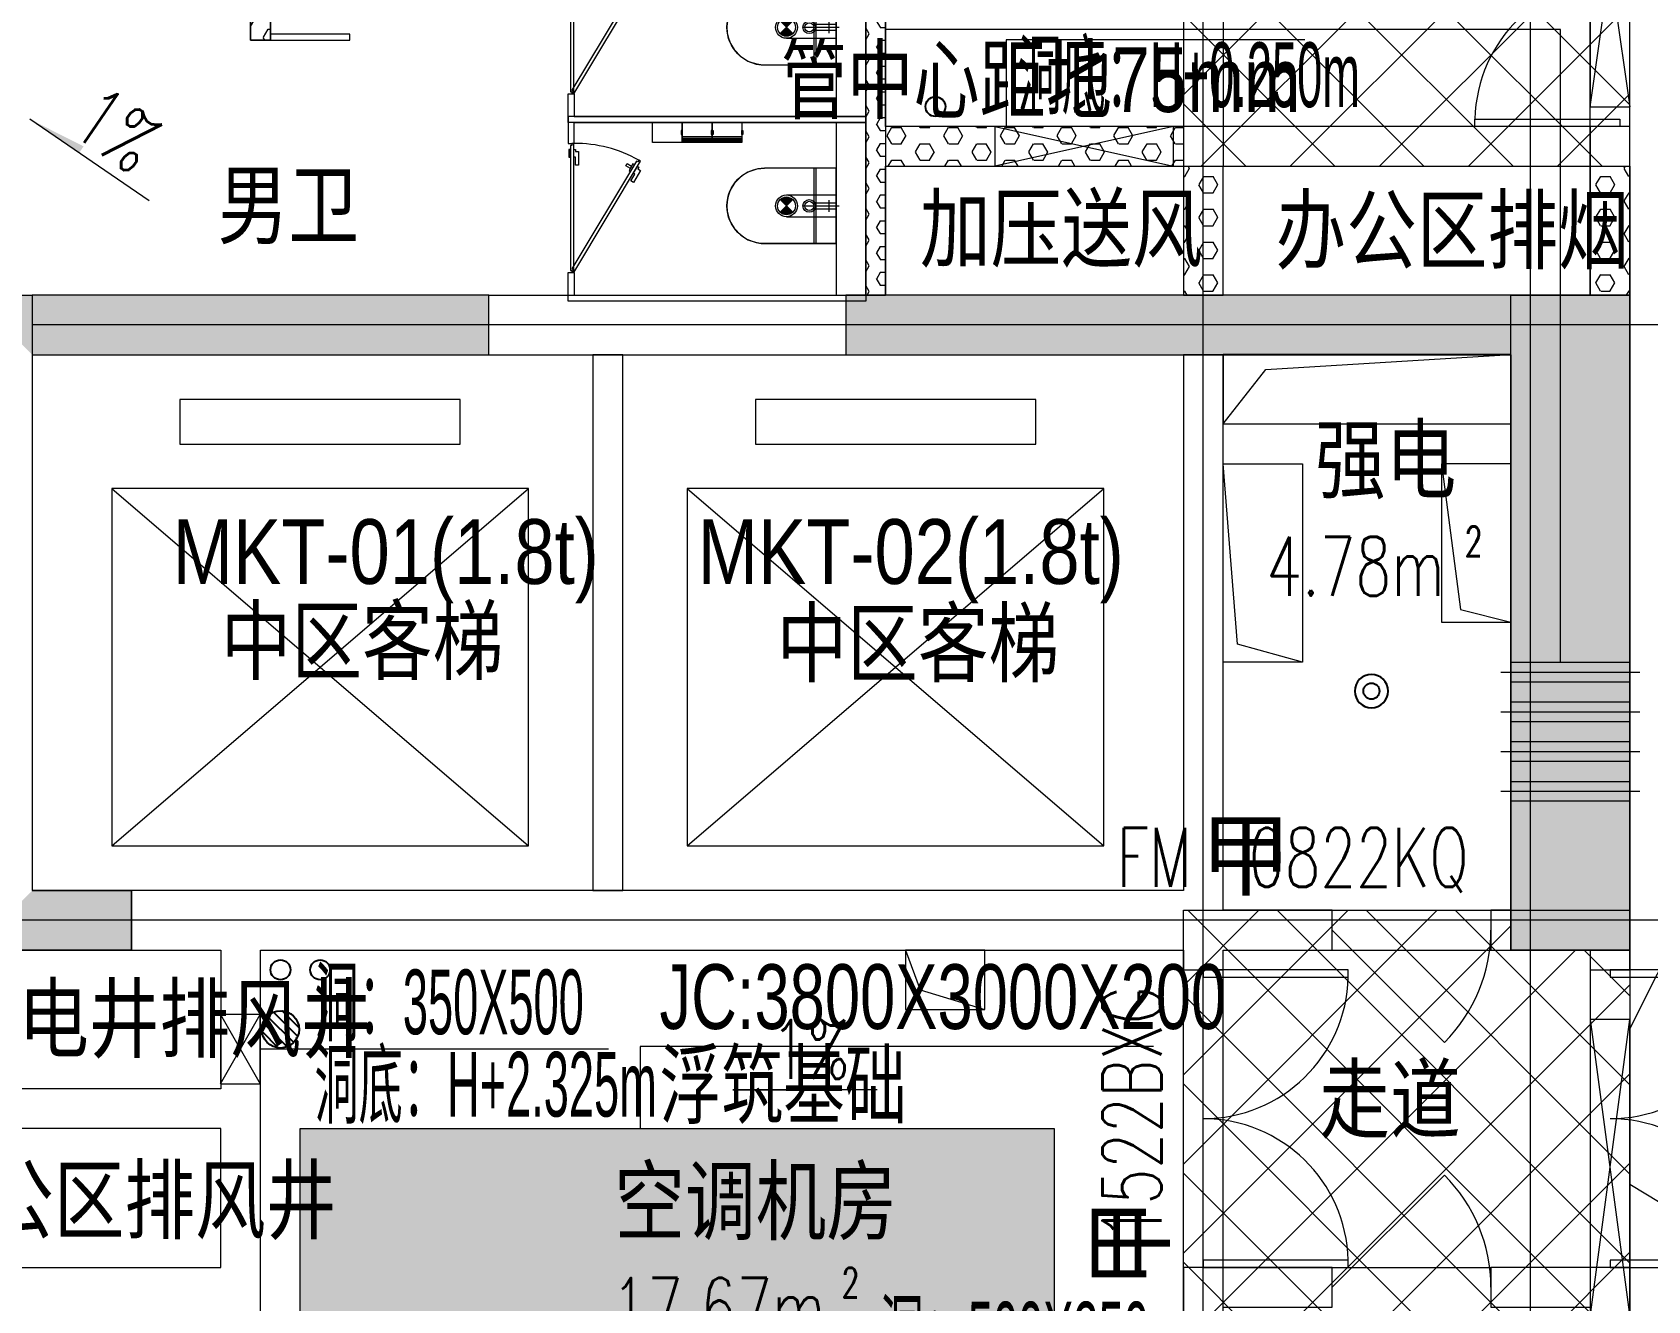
# Model space of a CAD drawing. Header units: millimetres. Extents: x 8533 to 398112, y -117646 to 105276.
# Drawn here: x 107823 to 115963, y 49175 to 55567 of the extents above; entities that cross this region are included whole.
import ezdxf

# ---------------------------------------------------------------- set-up
doc = ezdxf.new("R2010")
doc.units = ezdxf.units.MM
doc.linetypes.add('IMPORT-A-D0TE-BF$0$DOTE', pattern=[0])
for name, color, linetype, lineweight in [('A-D0TE-BF$0$A-Axis-GRID', 1, 'IMPORT-A-D0TE-BF$0$DOTE', 13), ('A-JC-10_12F$0$A-Dims_IDEN', 13, 'Continuous', 13), ('A-JC-10_12F$0$A-floor-HATCH', 9, 'Continuous', 13), ('A-wall-10_12F$0$A-int-BATH', 152, 'Continuous', 13), ('A-wall-10_12F$0$A-wall-ARCH', 7, 'Continuous', 13), ('A-wall-10_12F$0$A-wall-COL', 30, 'Continuous', 13), ('A-wall-10_12F$0$DIM_SYMB', 3, 'Continuous', 13), ('A-wall-10_12F$0$DOOR_FIRE', 4, 'Continuous', 13), ('A-wall-10_12F$0$DOOR_FIRE_TEXT', 7, 'Continuous', 13), ('A-wall-10_12F$0$EVTR', 2, 'Continuous', 13), ('A-wall-10_12F$0$PUB_HATCH', 8, 'Continuous', 13), ('A-wall-10_12F$0$PUB_TEXT', 7, 'Continuous', 13), ('A-wall-10_12F$0$SPACE', 7, 'Continuous', 13), ('A-wall-10_12F$0$Z-预制内隔墙条板-ZGJZKXYJY_CABR_-KJFZZX-ZZR', 251, 'Continuous', 13), ('E-LD-10_18F$0$E-留洞提资', 1, 'Continuous', 13), ('E-MG-10_12F$0$E-POWER-EQUIP', 3, 'Continuous', 13), ('E-MG-10_12F$0$E-留洞提资尺寸标注', 7, 'Continuous', 13), ('H-TJ-10F$0$H-COM', 250, 'Continuous', 18), ('H-TJ-10F$0$H-SBJCBZ', 7, 'Continuous', 13), ('H-TJ-10F$0$H-TZ-JZLD', 211, 'Continuous', 13), ('H-TJ-10F$0$H-TZ-JZLDBZ', 4, 'Continuous', 13), ('H-TJ-10F$0$H-基础', 8, 'Continuous', 13), ('P-XHS-10F$0$PTA-JS给水立管3区', 90, 'Continuous', 25), ('P-XHS-10F$0$PTA-PS排水地漏', 10, 'Continuous', 25), ('P-XHS-10F$0$PTA-PS重力废水立管', 21, 'Continuous', 25), ('P-XHS-10F$0$PTA-XH消火栓立管2区', 10, 'Continuous', 25), ('P-XHS-10F$0$PTP-YS雨水阀门', 10, 'Continuous', 25), ('wall-10_12F$0$S-wall', 31, 'Continuous', 13), ('塔楼建筑图10F_dwg', 8, 'Continuous', 13)]:
    doc.layers.add(name, color=color, linetype=linetype, lineweight=lineweight)
doc.styles.add('Arial', font='arial.ttf', dxfattribs={"width": 0.7, "height": 326.200771})
doc.styles.add('Arial_10', font='arial.ttf', dxfattribs={"width": 0.75, "height": 326.200771})
doc.styles.add('Arial_2', font='arial.ttf', dxfattribs={"width": 0.5, "height": 326.200771})
doc.styles.add('Arial_5', font='arial.ttf', dxfattribs={"width": 0.8, "height": 326.200771})
doc.styles.add('Simplex', font='simplex_.ttf', dxfattribs={"width": 0.705882, "height": 297.5})
doc.styles.add('Simplex_3', font='simplex_.ttf', dxfattribs={"height": 337.588652})
doc.styles.add('Simplex_5', font='simplex_.ttf', dxfattribs={"width": 0.705882, "height": 148.75})
pattern_1 = [(45, (0, 0), (-224.5064, 224.5064), []), (135, (0, 0), (-224.5064, -224.5064), [])]
pattern_2 = [(0, (1242867.52, 610815.54), (0, 82.489), [47.625, -95.25]), (120, (1242867.52, 610815.54), (-71.43757, -41.2445), [47.625, -95.25]), (60, (1242915.14, 610815.54), (-71.43757, 41.2445), [47.625, -95.25])]

# ---------------------------------------------------------------- blocks, each defined once
blk = doc.blocks.new('塔楼建筑图10F_dwg_A-D0TE-BF-1959636-10F_ARC_46_000_')
at = {"layer": 'A-D0TE-BF$0$A-Axis-GRID', "linetype": 'Continuous'}
for p, q in [((26600, -8450), (26600, -6850)), ((28250, -8450), (28250, -6950)), ((26600, -8650), (26600, -8450)), ((28250, -8650), (28250, -8450)), ((26600, -9600), (26600, -8650)), ((28250, -9300), (28250, -8650)), ((28250, -12400), (28250, -9300)), ((23000, -9450), (20700, -9450)), ((24800, -9450), (23000, -9450)), ((28750, -9450), (24800, -9450)), ((39660.3, -9450), (28750, -9450)), ((26600, -12400), (26600, -9600)), ((21200, -12450), (20400, -12450)), ((26500, -12450), (21200, -12450)), ((28150, -12450), (26500, -12450)), ((26600, -16500), (26600, -12400)), ((28750, -12450), (28150, -12450)), ((28250, -12600), (28250, -12400)), ((39660.3, -12450), (28750, -12450)), ((28250, -16500), (28250, -12600))]:
    blk.add_line(p, q, dxfattribs=at)
blk = doc.blocks.new('塔楼建筑图10F_dwg__U138-1959657-10F_ARC_46_000_')
at = {"layer": 'H-TJ-10F$0$H-TZ-JZLD'}
blk.add_line((0, 450), (200, -450), dxfattribs=at)
at = {"layer": 'H-TJ-10F$0$H-TZ-JZLD', "flags": 128}
blk.add_lwpolyline([(0, -450), (200, -450), (200, 450), (0, 450), (0, -450), (200, 450)], dxfattribs=at)
blk = doc.blocks.new('塔楼建筑图10F_dwg__U139-1959658-10F_ARC_46_000_')
at = {"layer": 'H-TJ-10F$0$H-TZ-JZLD'}
for p, q in [((200, 700), (0, 700)), ((0, 700), (200, -700))]:
    blk.add_line(p, q, dxfattribs=at)
at = {"layer": 'H-TJ-10F$0$H-TZ-JZLD', "flags": 128}
for points in [[(0, -700), (200, -700), (200, 700)], [(0, 700), (0, -700), (200, 700)]]:
    blk.add_lwpolyline(points, dxfattribs=at)
blk = doc.blocks.new('塔楼建筑图10F_dwg__U140-1959659-10F_ARC_46_000_')
at = {"layer": 'H-TJ-10F$0$H-TZ-JZLD'}
blk.add_line((0, 749.6), (200, -749.6), dxfattribs=at)
at = {"layer": 'H-TJ-10F$0$H-TZ-JZLD', "flags": 128}
blk.add_lwpolyline([(0, -749.6), (200, -749.6), (200, 749.6), (0, 749.6), (0, -749.6), (200, 749.6)], dxfattribs=at)
blk = doc.blocks.new('塔楼建筑图10F_dwg__U142-1959661-10F_ARC_46_000_')
at = {"layer": 'H-TJ-10F$0$H-TZ-JZLD'}
blk.add_line((0, 175), (200, -175), dxfattribs=at)
at = {"layer": 'H-TJ-10F$0$H-TZ-JZLD', "flags": 128}
blk.add_lwpolyline([(0, -175), (200, -175), (200, 175), (0, 175), (0, -175), (200, 175)], dxfattribs=at)
blk = doc.blocks.new('塔楼建筑图10F_dwg_H-TJ-10F-1959667-10F_ARC_46_000_')
at = {"layer": 'H-TJ-10F$0$H-基础'}
h = blk.add_hatch(dxfattribs=at)
h.set_pattern_fill('FP_45', color=256, style=0, pattern_type=2)
h.set_pattern_definition([(335.404, (0, 0), (33.026, -179.8738), [19.05, -209.55]), (280.404, (0, 0), (174.8319, 84.7265), [15.24, -167.641]), (25.856, (2.75, -14.99), (207.859, -95.1451), [16.19, -178.09]), (331.589, (48.98, 13.5), (31.4767, -272.508), [28.575, -314.325]), (22.04, (51.6, -9.21), (301.5994, -163.1514), [24.285, -267.136]), (276.588, (48.98, 13.5), (301.597, -163.1544), [22.86, -251.46]), (306.404, (43.48, -14.37), (-58.31936, -173.3325), [19.05, -209.55]), (251.404, (43.48, -14.37), (193.9873, -10.6576), [15.24, -167.64]), (356.856, (38.62, -28.81), (135.6703, -183.9879), [16.19, -178.09]), (322.904, (0, 0), (82.33792, 19.48243), [0, -165.608, 0, -170.18, -168.275]), (322.904, (0, 0), (82.33792, 19.48243), [-335.788, 0, -168.275]), (292.904, (0, 0), (114.33075, -37.80872), [0, -97.028, 0, -161.798, -64.135]), (292.904, (0, 0), (114.33075, -37.80872), [-258.826, 0, -64.135]), (252.904, (-15.046, 54.61), (30.4929, -132.24139), [0, -63.5, 0, -198.12, -262.89]), (252.904, (-15.046, 54.61), (30.4929, -132.24139), [-261.62, 0, -262.89]), (242.904, (-21.79, 79.1), (63.85985, -136.0537), [0, -82.55, 0, -131.572, -186.69]), (242.904, (-21.79, 79.1), (63.85985, -136.0537), [-214.122, 0, -186.69])])
h.paths.add_polyline_path([(22049.5, -16499.6), (25849.5, -16499.6), (25849.5, -13499.6), (22049.5, -13499.6)], flags=0)
at = {"layer": 'H-TJ-10F$0$H-COM', "color": 55, "flags": 128}
blk.add_lwpolyline([(25849.5, -13499.6), (25849.5, -16499.6), (22049.5, -16499.6), (22049.5, -13499.6), (25849.5, -13499.6), (25849.5, -16499.6), (22049.5, -16499.6), (22049.5, -13499.6)], close=True, dxfattribs=at)
at = {"layer": 'H-TJ-10F$0$H-SBJCBZ', "color": 8, "flags": 128}
blk.add_lwpolyline([(26348.9, -13086.1), (23762.8, -13086.1), (23762.8, -13499.6)], dxfattribs=at)
at = {"layer": 'H-TJ-10F$0$H-TZ-JZLDBZ'}
for p, q in [((27112.1, -8012.8), (26500, -8012.8)), ((23603.9, -13100.1), (21848.4, -13100.1))]:
    blk.add_line(p, q, dxfattribs=at)
at = {"layer": 'H-TJ-10F$0$H-TZ-JZLDBZ', "flags": 128}
for points in [[(26500, -8012.8), (25607.5, -8012.8), (25607.5, -8450)], [(30505.6, -12443.9), (29027, -12443.9), (28750, -12996.1)]]:
    blk.add_lwpolyline(points, dxfattribs=at)
for name, p in [('塔楼建筑图10F_dwg__U139-1959658-10F_ARC_46_000_', (28550, -7650)), ('塔楼建筑图10F_dwg__U142-1959661-10F_ARC_46_000_', (21648.9, -13100.1)), ('塔楼建筑图10F_dwg__U140-1959659-10F_ARC_46_000_', (28550, -13700.6))]:
    blk.add_blockref(name, p)
at = {"rotation": 270}
blk.add_blockref('塔楼建筑图10F_dwg__U138-1959657-10F_ARC_46_000_', (26000, -8450), dxfattribs=at)
at = {"layer": 'H-TJ-10F$0$H-SBJCBZ', "color": 8, "attachment_point": 1, "line_spacing_factor": 0.941778, "style": 'Arial'}
for s, insert, char_height, width in [('JC:3800X3000X200', (23860.5, -12671.8), 326.201, 3381.286), ('浮筑基础', (23860.5, -13115.4), 326.2, 1690.643)]:
    blk.add_mtext(s, dxfattribs=dict(at, insert=insert, char_height=char_height, width=width))
at = {"layer": 'H-TJ-10F$0$H-TZ-JZLDBZ', "attachment_point": 1, "line_spacing_factor": 0.941778, "style": 'Arial_2'}
for s, insert, char_height, width in [('洞底：H+0.250m', (25664.9, -8026), 326.201, 2145.003), ('洞：350X500', (22122.1, -12698.3), 326.2, 1685.36), ('洞底：H+2.325m', (22122.1, -13113.3), 326.201, 2145.003), ('洞：500X350', (24969.2, -14372.9), 326.2, 1685.36)]:
    blk.add_mtext(s, dxfattribs=dict(at, insert=insert, char_height=char_height, width=width))
blk = doc.blocks.new('塔楼建筑图10F_dwg_H-TJ-10F-V111-10F_ARC_46_000_')
at = {"layer": 'H-TJ-10F$0$H-COM', "color": 55, "flags": 128}
blk.add_lwpolyline([(25849.5, -13499.6), (25849.5, -16499.6), (22049.5, -16499.6), (22049.5, -13499.6), (25849.5, -13499.6), (25849.5, -16499.6), (22049.5, -16499.6), (22049.5, -13499.6)], close=True, dxfattribs=at)
at = {"layer": 'H-TJ-10F$0$H-SBJCBZ', "color": 8, "flags": 128}
blk.add_lwpolyline([(26348.9, -13086.1), (23762.8, -13086.1), (23762.8, -13499.6)], dxfattribs=at)
at = {"layer": 'H-TJ-10F$0$H-TZ-JZLDBZ'}
for p, q in [((27112.1, -8012.8), (26500, -8012.8)), ((23603.9, -13100.1), (21848.4, -13100.1))]:
    blk.add_line(p, q, dxfattribs=at)
at = {"layer": 'H-TJ-10F$0$H-TZ-JZLDBZ', "flags": 128}
for points in [[(26500, -8012.8), (25607.5, -8012.8), (25607.5, -8450)], [(30505.6, -12443.9), (29027, -12443.9), (28750, -12996.1)]]:
    blk.add_lwpolyline(points, dxfattribs=at)
for name, p in [('塔楼建筑图10F_dwg__U139-1959658-10F_ARC_46_000_', (28550, -7650)), ('塔楼建筑图10F_dwg__U142-1959661-10F_ARC_46_000_', (21648.9, -13100.1)), ('塔楼建筑图10F_dwg__U140-1959659-10F_ARC_46_000_', (28550, -13700.6))]:
    blk.add_blockref(name, p)
at = {"rotation": 270}
blk.add_blockref('塔楼建筑图10F_dwg__U138-1959657-10F_ARC_46_000_', (26000, -8450), dxfattribs=at)
at = {"layer": 'H-TJ-10F$0$H-SBJCBZ', "color": 8, "attachment_point": 1, "line_spacing_factor": 0.941778, "style": 'Arial'}
for s, insert, char_height, width in [('JC:3800X3000X200', (23860.5, -12671.8), 326.201, 3381.286), ('浮筑基础', (23860.5, -13115.4), 326.2, 1690.643)]:
    blk.add_mtext(s, dxfattribs=dict(at, insert=insert, char_height=char_height, width=width))
at = {"layer": 'H-TJ-10F$0$H-TZ-JZLDBZ', "attachment_point": 1, "line_spacing_factor": 0.941778, "style": 'Arial_2'}
for s, insert, char_height, width in [('洞底：H+0.250m', (25664.9, -8026), 326.201, 2145.003), ('洞：350X500', (22122.1, -12698.3), 326.2, 1685.36), ('洞底：H+2.325m', (22122.1, -13113.3), 326.201, 2145.003), ('洞：500X350', (24969.2, -14372.9), 326.2, 1685.36)]:
    blk.add_mtext(s, dxfattribs=dict(at, insert=insert, char_height=char_height, width=width))
blk = doc.blocks.new('塔楼建筑图10F_dwg_wall-10_12F-1959668-10F_ARC_46_000_')
at = {"layer": 'wall-10_12F$0$S-wall'}
for p, q in [((25000, -9300), (24900, -9300)), ((26500, -9300), (25000, -9300)), ((26700, -9300), (26500, -9300)), ((28150, -9300), (26700, -9300)), ((28550, -9300), (28750, -9300)), ((28750, -9300), (28750, -12400)), ((28150, -12400), (28150, -11600))]:
    blk.add_line(p, q, dxfattribs=at)
at = {"layer": 'wall-10_12F$0$S-wall', "flags": 128}
for points in [[(20400, -9300), (20700, -9300), (20700, -12300), (21200, -12300), (21200, -12600), (20700, -12600)], [(24900, -9300), (24800, -9300), (24800, -9600), (28150, -9600), (28150, -9300)], [(28150, -11600), (28150, -9300), (28550, -9300)], [(20700, -12600), (20400, -12600), (20400, -9400)], [(28750, -12400), (28750, -12600), (28150, -12600), (28150, -12400)]]:
    blk.add_lwpolyline(points, dxfattribs=at)
blk.add_lwpolyline([(23000, -9300), (20700, -9300), (20700, -9600), (23000, -9600)], close=True, dxfattribs=at)
blk = doc.blocks.new('塔楼建筑图10F_dwg_A-JC-10_12F-1959669-10F_ARC_46_000_')
at = {"layer": 'A-JC-10_12F$0$A-floor-HATCH'}
h = blk.add_hatch(dxfattribs=at)
h.set_pattern_fill('FP_80', color=256, style=0, pattern_type=2)
h.set_pattern_definition(pattern_1)
h.paths.add_polyline_path([(26500, -8650), (28750, -8650), (28750, -6950), (28150, -6950), (28150, -6750), (26500, -6750), (26500, -8626.5)], flags=0)
h = blk.add_hatch(dxfattribs=at)
h.set_pattern_fill('FP_80', color=256, style=0, pattern_type=2)
h.set_pattern_definition(pattern_1)
h.paths.add_polyline_path([(27850, -16700), (27850, -16500), (28750, -16500), (28750, -12600), (28150, -12600), (28150, -12400), (26500, -12400), (26500, -16500), (27000, -16500), (27000, -16700)], flags=0)
at = {"layer": 'A-JC-10_12F$0$A-Dims_IDEN', "flags": 128}
blk.add_lwpolyline([(34040.6, -14521.2), (33040.6, -14521.2), (29973.1, -14521.2), (28750, -13782.4)], dxfattribs=at)
at = {"layer": 'A-JC-10_12F$0$A-floor-HATCH'}
for p, q in [((28750, -8450), (28750, -6750)), ((26500, -6850), (26500, -8450)), ((26500, -8450), (26500, -8650)), ((26700, -8450), (26700, -8650)), ((28550, -8450), (28550, -8650)), ((28750, -8650), (28750, -8450)), ((26500, -8650), (26700, -8650)), ((26700, -8650), (28550, -8650)), ((28550, -8650), (28750, -8650))]:
    blk.add_line(p, q, dxfattribs=at)
at = {"layer": 'A-JC-10_12F$0$A-floor-HATCH', "flags": 128}
blk.add_lwpolyline([(28550, -8450), (28550, -6950), (26700, -6950), (26700, -8450)], dxfattribs=at)
for points in [[(26500, -12400), (28750, -12400), (28750, -16700), (26500, -16700)], [(26700, -12600), (28550, -12600), (28550, -16500), (26700, -16500)]]:
    blk.add_lwpolyline(points, close=True, dxfattribs=at)
blk = doc.blocks.new('塔楼建筑图10F_dwg_E-LD-10_18F-1959672-10F_ARC_46_000_')
at = {"layer": 'E-LD-10_18F$0$E-留洞提资', "flags": 128}
for points in [[(26700.5, -9949.1), (28150.5, -9949.1), (28150.5, -9598.6), (26700.5, -9598.6)], [(26700.5, -9599.1), (26700.5, -9949.1), (26915.5, -9674.7), (28150.5, -9599.1)], [(27100.5, -11148.6), (26772.5, -11059.5), (26700.5, -10149.1), (27100.5, -10149.1), (27100.5, -11148.6), (26700.5, -11148.6), (26700.5, -10149.1)], [(27800.5, -10149.1), (27800.5, -10948.6), (28150.5, -10948.6), (28150.5, -10149.1), (27800.5, -10149.1), (27896.6, -10884.3), (28150.5, -10948.6)], [(25100, -12600), (25174.5, -12800), (25500, -12900), (25500, -12600), (25100, -12600), (25100, -12900), (25500, -12900)]]:
    blk.add_lwpolyline(points, dxfattribs=at)
blk = doc.blocks.new('塔楼建筑图10F_dwg_P-XHS-10F$0$$TwtSys$00000141-1959687-10F_ARC_46_000_')
at = {"layer": 'P-XHS-10F$0$PTA-PS排水地漏', "flags": 128}
for points in [[(-10.1, 91.8), (-94.2, 7.7)], [(35.1, 87.2), (-87.2, -35.1)], [(66.5, 66.5), (-66.5, -66.5)], [(87.6, 32.9), (-32.4, -87.1)], [(92.3, -11.4), (11.4, -92.3)]]:
    blk.add_lwpolyline(points, close=True, dxfattribs=at)
at = {"layer": 'P-XHS-10F$0$PTA-PS排水地漏'}
blk.add_circle((0, 0), 94, dxfattribs=at)
blk.add_circle((0, 0), 94, dxfattribs=at)
blk = doc.blocks.new('塔楼建筑图10F_dwg_P-XHS-10F$0$$VALVE$00000334-1959690-10F_ARC_46_000_')
at = {"layer": 'P-XHS-10F$0$PTP-YS雨水阀门'}
blk.add_circle((0, 0), 33.9, dxfattribs=at)
for start, end in [(360, 180), (180, 360)]:
    blk.add_arc((0, 0), 70, start, end, dxfattribs=at)
blk = doc.blocks.new('塔楼建筑图10F_dwg_P-XHS-10F-1959691-10F_ARC_46_000_')
at = {"layer": 'P-XHS-10F$0$PTA-JS给水立管3区'}
blk.add_circle((22150.5, -12700), 50, dxfattribs=at)
at = {"layer": 'P-XHS-10F$0$PTA-PS重力废水立管'}
blk.add_circle((21950.5, -12700), 50, dxfattribs=at)
at = {"layer": 'P-XHS-10F$0$PTA-XH消火栓立管2区'}
blk.add_circle((25250.9, -8349.6), 50, dxfattribs=at)
at = {"xscale": 1.2, "yscale": 1.2, "zscale": 1.2, "rotation": 90}
blk.add_blockref('塔楼建筑图10F_dwg_P-XHS-10F$0$$VALVE$00000334-1959690-10F_ARC_46_000_', (27447.7, -11295.3), dxfattribs=at)
at = {"rotation": 270}
blk.add_blockref('塔楼建筑图10F_dwg_P-XHS-10F$0$$TwtSys$00000141-1959687-10F_ARC_46_000_', (21950.5, -13000), dxfattribs=at)
blk = doc.blocks.new('塔楼建筑图10F_dwg_E-MG-10_12F$0$预埋套管2-1959694-10F_ARC_46_000_')
at = {"layer": 'E-MG-10_12F$0$E-POWER-EQUIP'}
blk.add_line((-350, 50), (350, 50), dxfattribs=at)
at = {"layer": 'E-MG-10_12F$0$E-POWER-EQUIP', "flags": 128}
blk.add_lwpolyline([(-300, 100), (300, 100), (300, 0), (-300, 0)], close=True, dxfattribs=at)
blk = doc.blocks.new('塔楼建筑图10F_dwg_E-MG-10_12F-1959696-10F_ARC_46_000_')
at = {"layer": 'E-MG-10_12F$0$E-留洞提资尺寸标注'}
for p, q in [((28400, -8650), (28400, -8450)), ((28400, -11150), (28400, -8650))]:
    blk.add_line(p, q, dxfattribs=at)
at = {"layer": 'E-MG-10_12F$0$E-留洞提资尺寸标注', "flags": 128}
blk.add_lwpolyline([(28400, -8450), (28400, -7960.8), (24999.9, -7960.8)], dxfattribs=at)
for p in [(28450, -11250), (28450, -11450), (28450, -11650), (28450, -11850)]:
    blk.add_blockref('塔楼建筑图10F_dwg_E-MG-10_12F$0$预埋套管2-1959694-10F_ARC_46_000_', p)
at = {"layer": 'E-MG-10_12F$0$E-留洞提资尺寸标注', "insert": (24472.2, -8050.8), "char_height": 326.2, "width": 3180.522, "attachment_point": 1, "line_spacing_factor": 0.941778, "style": 'Arial_10'}
blk.add_mtext('管中心距地75mm', dxfattribs=at)
blk = doc.blocks.new('塔楼建筑图10F_dwg_A-wall-10_12F$0$A$C1C81611C-1959834-10F_ARC_46_000_')
at = {"layer": 'A-wall-10_12F$0$A-int-BATH'}
for p, q in [((0, 380), (360, 380)), ((100, 0), (100, 380)), ((110, 0), (110, 380))]:
    blk.add_line(p, q, dxfattribs=at)
at = {"layer": 'A-wall-10_12F$0$A-int-BATH', "flags": 128}
blk.add_lwpolyline([(0, 0), (0, 380), (360, 380), (394.6, 376.8), (444.9, 360), (476.1, 340.4), (511.6, 304.6), (528.2, 278.4), (536.9, 259.4), (543.8, 238.2), (548.8, 211.4), (550, 190), (548, 162.8), (541.8, 134.7), (531.6, 108.5), (513.1, 77.5), (480.4, 43), (444.5, 19.8), (402.3, 4.8), (376.7, 0.7)], close=True, dxfattribs=at)
blk.add_lwpolyline([(0, 0), (0, 380), (0, 0), (360, 0)], dxfattribs=at)
at = {"layer": 'A-wall-10_12F$0$A-int-BATH'}
blk.add_arc((360, 190), 190, 270, 90, dxfattribs=at)
blk = doc.blocks.new('塔楼建筑图10F_dwg_A-wall-10_12F$0$FJHFJGHKBNMB-1959835-10F_ARC_46_000_')
at = {"layer": 'A-wall-10_12F$0$A-int-BATH'}
blk.add_line((493905.7, 746853.2), (493905.7, 747490.9), dxfattribs=at)
at = {"layer": 'A-wall-10_12F$0$A-int-BATH', "flags": 128}
for points in [[(493887.7, 747480.9), (493887.7, 746850.9), (493895.7, 746850.9), (493895.7, 746840.9), (493905.7, 746840.9), (493905.7, 747490.9), (493895.7, 747490.9), (493895.7, 747480.9), (493887.7, 747480.9), (493887.7, 746863.2)], [(493905.7, 747460.9), (493913.7, 747460.9), (493913.7, 747450.9), (493928.7, 747450.9), (493928.7, 747380.9), (493913.7, 747380.9), (493913.7, 747420.9), (493905.7, 747420.9), (493905.7, 747460.9)]]:
    blk.add_lwpolyline(points, dxfattribs=at)
for points in [[(493879.7, 747460.9), (493879.7, 747420.9), (493887.7, 747420.9), (493887.7, 747460.9)], [(494220.1, 747401.5), (493895.1, 746858.6), (493902, 746854.6), (493897, 746845.9), (493905.7, 746840.9), (494240.7, 747401.2), (494232, 747406.2), (494227, 747397.5)], [(494166.7, 747378.5), (494173.3, 747390), (494196.5, 747376.6), (494189.9, 747365.1)], [(494203.2, 747388.2), (494183.2, 747353.5), (494190.1, 747349.5), (494210.1, 747384.2)], [(494225.7, 747375.2), (494232.6, 747371.2), (494227.6, 747362.5), (494240.6, 747355), (494205.6, 747294.4), (494192.6, 747301.9), (494212.6, 747336.5), (494205.7, 747340.5)]]:
    blk.add_lwpolyline(points, close=True, dxfattribs=at)
at = {"layer": 'A-wall-10_12F$0$A-int-BATH'}
blk.add_arc((493911, 746840.7), 650.3, 60.41439, 90.46525, dxfattribs=at)
blk = doc.blocks.new('塔楼建筑图10F_dwg_A-wall-10_12F$0$PAPER-ROLL-1959836-10F_ARC_46_000_')
at = {"layer": 'A-wall-10_12F$0$A-int-BATH'}
for p, q in [((70, 75), (70, -75)), ((79.3, 75), (79.3, -75)), ((85.9, 75), (85.9, -75)), ((91.8, 75), (91.8, -75)), ((96, 75), (96, -75))]:
    blk.add_line(p, q, dxfattribs=at)
at = {"layer": 'A-wall-10_12F$0$A-int-BATH', "flags": 128}
for points in [[(0, 75), (0, -75), (100, -75), (100, 75)], [(40, 80), (60, 80), (60, 75), (40, 75)], [(40, -80), (60, -80), (60, -75), (40, -75)]]:
    blk.add_lwpolyline(points, close=True, dxfattribs=at)
blk = doc.blocks.new('塔楼建筑图10F_dwg_A-wall-10_12F$0$给水点位_冷_-1959837-10F_ARC_46_000_')
at = {"layer": 'A-wall-10_12F$0$A-int-BATH', "color": 8}
for p, q in [((0, -167), (0, 16.2)), ((29.5, -35), (-29.5, -35))]:
    blk.add_line(p, q, dxfattribs=at)
at = {"layer": 'A-wall-10_12F$0$A-int-BATH', "color": 4, "flags": 128}
blk.add_lwpolyline([(-16, -107.3), (-16, 0), (16, 0), (16, -107.3)], dxfattribs=at)
at = {"layer": 'A-wall-10_12F$0$A-int-BATH', "color": 4}
blk.add_circle((0, -135), 32, dxfattribs=at)
at = {"layer": 'A-wall-10_12F$0$A-int-BATH', "color": 8}
blk.add_circle((0, -135), 23, dxfattribs=at)
blk = doc.blocks.new('塔楼建筑图10F_dwg_A-wall-10_12F$0$A$C056a25a3-1959838-10F_ARC_46_000_')
at = {"layer": 'A-wall-10_12F$0$A-int-BATH'}
h = blk.add_hatch(color=256, dxfattribs=at)
h.paths.add_polyline_path([(-45, -250), (-43.5, -261.6), (-39, -272.5), (-31.8, -281.8), (0, -250), (-31.8, -218.2), (-39, -227.5), (-43.5, -238.4)], flags=0)
h.paths.add_polyline_path([(0, -250), (31.8, -281.8), (39, -272.5), (43.5, -261.6), (45, -250), (43.5, -238.4), (39, -227.5), (31.8, -218.2), (11.6, -238.4)], flags=0)
for p, q in [((-55, -250), (-55, 0)), ((55, -250), (55, 0)), ((-31.8, -218.2), (31.8, -281.8)), ((31.8, -218.2), (-31.8, -281.8))]:
    blk.add_line(p, q, dxfattribs=at)
for radius in [55, 45]:
    blk.add_circle((0, -250), radius, dxfattribs=at)
blk.add_blockref('塔楼建筑图10F_dwg_A-wall-10_12F$0$给水点位_冷_-1959837-10F_ARC_46_000_', (0, 0))
blk = doc.blocks.new('塔楼建筑图10F_dwg_A-wall-10_12F$0$A$C274845C7-V118-10F_ARC_46_000_')
at = {"layer": 'A-wall-10_12F$0$A-int-BATH'}
for p, q in [((728.9, 322.1), (728.9, 352.1)), ((-741.1, 322.1), (728.9, 322.1)), ((728.9, -547.9), (728.9, 322.1)), ((578.9, -547.9), (728.9, -547.9))]:
    blk.add_line(p, q, dxfattribs=at)
at = {"layer": 'A-wall-10_12F$0$A-int-BATH', "flags": 128}
for points in [[(728.9, 352.1), (-771.1, 352.1), (-771.1, 217.1), (-741.1, 217.1), (-741.1, 322.1)], [(728.9, 322.1), (578.9, 322.1), (578.9, -547.9)]]:
    blk.add_lwpolyline(points, dxfattribs=at)
for points in [[(-346.1, 322.1), (-196.1, 322.1), (-196.1, 222.1), (-346.1, 222.1)], [(-771.2, -577.9), (-771.2, -432.9), (-741.1, -432.9), (-741.1, -547.9), (728.9, -547.9), (728.9, -577.9)]]:
    blk.add_lwpolyline(points, close=True, dxfattribs=at)
at = {"extrusion": (0, 0, -1), "zscale": -0.9999999999999996, "rotation": 269.9991173288819}
for p in [(121.1, 322.1), (-28.9, 322.1)]:
    blk.add_blockref('塔楼建筑图10F_dwg_A-wall-10_12F$0$PAPER-ROLL-1959836-10F_ARC_46_000_', p, dxfattribs=at)
for name, p, rotation in [('塔楼建筑图10F_dwg_A-wall-10_12F$0$FJHFJGHKBNMB-1959835-10F_ARC_46_000_', (-494577.9, -747319.9), 0.005341865691133145), ('塔楼建筑图10F_dwg_A-wall-10_12F$0$A$C056a25a3-1959838-10F_ARC_46_000_', (578.9, -97.9), 270)]:
    blk.add_blockref(name, p, dxfattribs=dict(rotation=rotation))
at = {"extrusion": (0, 0, -1), "zscale": -1}
blk.add_blockref('塔楼建筑图10F_dwg_A-wall-10_12F$0$A$C1C81611C-1959834-10F_ARC_46_000_', (-578.9, -287.9), dxfattribs=at)
blk = doc.blocks.new('塔楼建筑图10F_dwg_A-wall-10_12F$0$A$C274845C7-V119-10F_ARC_46_000_')
at = {"layer": 'A-wall-10_12F$0$A-int-BATH'}
for p, q in [((728.9, 322.1), (728.9, 352.1)), ((-741.1, 322.1), (728.9, 322.1)), ((728.9, -547.9), (728.9, 322.1)), ((578.9, -547.9), (728.9, -547.9)), ((728.9, -547.9), (728.9, -577.9)), ((728.9, -577.9), (-771.2, -577.9))]:
    blk.add_line(p, q, dxfattribs=at)
at = {"layer": 'A-wall-10_12F$0$A-int-BATH', "flags": 128}
for points in [[(728.9, 352.1), (-771.1, 352.1), (-771.1, 217.1), (-741.1, 217.1), (-741.1, 322.1)], [(728.9, 322.1), (578.9, 322.1), (578.9, -547.9)], [(-771.2, -577.9), (-771.2, -432.9), (-741.1, -432.9), (-741.1, -547.9), (728.9, -547.9)]]:
    blk.add_lwpolyline(points, dxfattribs=at)
blk.add_lwpolyline([(-346.1, 322.1), (-196.1, 322.1), (-196.1, 222.1), (-346.1, 222.1)], close=True, dxfattribs=at)
at = {"extrusion": (0, 0, -1), "zscale": -0.9999999999999996, "rotation": 269.9991173288819}
for p in [(121.1, 322.1), (-28.9, 322.1)]:
    blk.add_blockref('塔楼建筑图10F_dwg_A-wall-10_12F$0$PAPER-ROLL-1959836-10F_ARC_46_000_', p, dxfattribs=at)
for name, p, rotation in [('塔楼建筑图10F_dwg_A-wall-10_12F$0$FJHFJGHKBNMB-1959835-10F_ARC_46_000_', (-494577.9, -747319.9), 0.005341865691133145), ('塔楼建筑图10F_dwg_A-wall-10_12F$0$A$C056a25a3-1959838-10F_ARC_46_000_', (578.9, -97.9), 270)]:
    blk.add_blockref(name, p, dxfattribs=dict(rotation=rotation))
at = {"extrusion": (0, 0, -1), "zscale": -1}
blk.add_blockref('塔楼建筑图10F_dwg_A-wall-10_12F$0$A$C1C81611C-1959834-10F_ARC_46_000_', (-578.9, -287.9), dxfattribs=at)
blk = doc.blocks.new('塔楼建筑图10F_dwg_A-wall-10_12F$0$内隔10-12-1959851-10F_ARC_46_000_')
at = {"layer": 'A-wall-10_12F$0$Z-预制内隔墙条板-ZGJZKXYJY_CABR_-KJFZZX-ZZR'}
h = blk.add_hatch(dxfattribs=at)
h.set_pattern_fill('FP_90', color=256, style=0, pattern_type=2)
h.set_pattern_definition(pattern_2)
h.paths.add_polyline_path([(1262067.5, 601515.5), (1262167.5, 601515.5), (1262167.5, 603815.5), (1264667.5, 603815.5), (1264667.5, 602800.5), (1264767.5, 602800.5), (1264767.5, 604915.5), (1264667.5, 604915.5), (1264667.5, 603915.5), (1263367.5, 603915.5), (1263367.5, 604215.5), (1263267.5, 604215.5), (1263267.5, 603915.5), (1262067.5, 603915.5), (1262067.5, 602732.4)], flags=0)
h = blk.add_hatch(dxfattribs=at)
h.set_pattern_fill('FP_87', color=256, style=0, pattern_type=2)
h.set_pattern_definition([(0, (-324966.524, 313775.88), (0, 64.952), [37.5, -75]), (120, (-324966.524, 313775.88), (-56.250082, -32.476), [37.5, -75]), (60, (-324929.024, 313775.88), (-56.250082, 32.476), [37.5, -75])])
h.paths.add_polyline_path([(1267785.6, 601515.5), (1267867.5, 601515.5), (1267867.4, 604265.5), (1267767.5, 604265.5), (1267767.5, 601515.5)], flags=0)
h = blk.add_hatch(dxfattribs=at)
h.set_pattern_fill('FP_90', color=256, style=0, pattern_type=2)
h.set_pattern_definition(pattern_2)
h.paths.add_polyline_path([(1269567.5, 601515.5), (1269567.5, 602165.5), (1269367.5, 602165.5), (1269367.5, 601515.5), (1269467.5, 601515.5)], flags=0)
h.paths.add_polyline_path([(1269367.5, 602165.5), (1269367.5, 602365.5), (1267867.5, 602365.5), (1267867.5, 602165.5)], flags=0)
h = blk.add_hatch(dxfattribs=at)
h.set_pattern_fill('FP_90', color=256, style=0, pattern_type=2)
h.set_pattern_definition(pattern_2)
h.paths.add_polyline_path([(1271417.5, 601515.5), (1271617.5, 601515.5), (1271617.5, 602165.5), (1271417.5, 602165.5)], flags=0)
at = {"layer": 'A-wall-10_12F$0$Z-预制内隔墙条板-ZGJZKXYJY_CABR_-KJFZZX-ZZR', "flags": 128}
for points in [[(1262067.5, 601515.5), (1262067.5, 603915.5), (1263267.5, 603915.5), (1263267.5, 604215.5), (1263367.5, 604215.5), (1263367.5, 603915.5), (1264667.5, 603915.5), (1264667.5, 604915.5), (1264767.5, 604915.5), (1264767.5, 602800.5), (1264667.5, 602800.5), (1264667.5, 603815.5), (1262167.5, 603815.5), (1262167.5, 601515.5)], [(1267767.4, 604265.5), (1267867.4, 604265.5), (1267867.4, 601515.5), (1267767.4, 601515.5)], [(1267867.5, 602165.5), (1269367.5, 602165.5), (1269367.5, 601515.5), (1269567.5, 601515.5), (1269567.5, 602165.5), (1271417.5, 602165.5), (1271417.5, 602365.5), (1267867.5, 602365.5)], [(1271417.5, 602165.5), (1271617.5, 602165.5), (1271617.5, 602365.5), (1271417.5, 602365.5), (1271417.5, 602165.5), (1271617.5, 602165.5), (1271617.5, 601515.5), (1271417.5, 601515.5)]]:
    blk.add_lwpolyline(points, close=True, dxfattribs=at)
blk = doc.blocks.new('塔楼建筑图10F_dwg_A-wall-10_12F$0$$DorLib2D$00000002-1959855-10F_ARC_46_000_')
at = {"layer": 'A-wall-10_12F$0$DOOR_FIRE', "flags": 128}
for points in [[(35270.5, 28887.5), (36001.7, 28887.5), (36001.7, 28850), (35270.5, 28850)], [(35270.5, 27387.5), (35270.5, 27425), (36001.7, 27425), (36001.7, 27387.5)]]:
    blk.add_lwpolyline(points, close=True, dxfattribs=at)
at = {"layer": 'A-wall-10_12F$0$DOOR_FIRE'}
for centre, start, end in [((36001.7, 28868.7), 181.46928, 270), ((36001.7, 27406.2), 90, 178.53072)]:
    blk.add_arc(centre, 731.2, start, end, dxfattribs=at)
blk = doc.blocks.new('塔楼建筑图10F_dwg_A-wall-10_12F$0$$DorLib2D$00000002-1959864-10F_ARC_46_000_')
at = {"layer": 'A-wall-10_12F$0$DOOR_FIRE', "flags": 128}
for points in [[(34633, 23137.5), (33901.7, 23137.5), (33901.7, 23100), (34633, 23100)], [(34633, 21637.5), (34633, 21675), (33901.7, 21675), (33901.7, 21637.5)]]:
    blk.add_lwpolyline(points, close=True, dxfattribs=at)
at = {"layer": 'A-wall-10_12F$0$DOOR_FIRE'}
for centre, radius, start, end in [((33901.7, 23118.7), 731.3, 270, 358.53072), ((33901.7, 21656.2), 731.2, 1.46928, 90)]:
    blk.add_arc(centre, radius, start, end, dxfattribs=at)
blk = doc.blocks.new('塔楼建筑图10F_dwg_A-wall-10_12F$0$$DorLib2D$00000114-1959867-10F_ARC_46_000_')
at = {"layer": 'A-wall-10_12F$0$DOOR_FIRE'}
blk.add_line((34551.7, 23337.5), (35117.4, 22771.8), dxfattribs=at)
blk.add_arc((34551.7, 23337.5), 800, 315, 0, dxfattribs=at)
blk = doc.blocks.new('塔楼建筑图10F_dwg_A-wall-10_12F$0$$DorLib2D$00000114-1959869-10F_ARC_46_000_')
at = {"layer": 'A-wall-10_12F$0$DOOR_FIRE'}
blk.add_line((34551.7, 21537.5), (35117.4, 22103.2), dxfattribs=at)
blk.add_arc((34551.7, 21537.5), 800, 0, 45, dxfattribs=at)
blk = doc.blocks.new('塔楼建筑图10F_dwg_A-wall-10_12F$0$$DorLib2D$00000002-1959871-10F_ARC_46_000_')
at = {"layer": 'A-wall-10_12F$0$DOOR_FIRE', "flags": 128}
for points in [[(36683, 23137.5), (35951.7, 23137.5), (35951.7, 23100), (36683, 23100)], [(36683, 21637.5), (36683, 21675), (35951.7, 21675), (35951.7, 21637.5)]]:
    blk.add_lwpolyline(points, close=True, dxfattribs=at)
at = {"layer": 'A-wall-10_12F$0$DOOR_FIRE'}
for centre, start, end in [((35951.7, 23118.7), 270, 358.53072), ((35951.7, 21656.2), 1.46928, 90)]:
    blk.add_arc(centre, 731.2, start, end, dxfattribs=at)
blk = doc.blocks.new('塔楼建筑图10F_dwg-1947859-10F_ARC_46_000_')
at = {"layer": 'A-wall-10_12F$0$DIM_SYMB'}
blk.add_hatch(color=256, dxfattribs=at).paths.add_polyline_path([(28237.5, 27254.4), (28260.1, 27287.4), (27990, 27423.9), (28001.7, 27415.8)], flags=0)
at = {"layer": 'A-wall-10_12F$0$PUB_HATCH'}
for points in [[(28001.7, 26237.5), (30301.7, 26237.5), (30301.7, 26537.5), (27701.7, 26537.5), (28000.8, 26238.4)], [(33801.7, 26237.5), (35451.7, 26237.5), (36051.7, 26537.5), (32101.7, 26537.5), (32101.7, 26237.5), (33709.4, 26237.5)], [(36051.7, 23237.5), (36051.7, 26537.5), (35451.7, 26237.5), (35451.7, 23237.5)], [(28001.7, 23237.5), (28501.7, 23237.5), (28501.7, 23537.5), (28000.8, 23536.5), (27701.7, 23237.5), (28000.8, 23237.5)]]:
    blk.add_hatch(color=256, dxfattribs=at).paths.add_polyline_path(points, flags=0)
at = {"layer": 'A-wall-10_12F$0$A-int-BATH'}
blk.add_line((29201.7, 27852.5), (29201.7, 27822.5), dxfattribs=at)
at = {"layer": 'A-wall-10_12F$0$A-int-BATH', "flags": 128}
blk.add_lwpolyline([(29201.7, 27822.5), (29601.7, 27822.5), (29601.7, 27852.5), (29201.7, 27852.5)], dxfattribs=at)
at = {"layer": 'A-wall-10_12F$0$A-wall-ARCH'}
for p, q in [((29101.7, 28837.5), (29101.7, 27822.5)), ((33801.7, 27387.5), (32301.7, 27387.5)), ((32301.7, 26537.5), (32301.7, 27187.5)), ((34001.7, 27187.5), (35851.7, 27187.5)), ((34001.7, 26537.5), (34001.7, 27187.5)), ((35851.7, 27187.5), (35851.7, 26537.5)), ((36051.7, 26537.5), (36051.7, 27187.5)), ((30301.7, 26537.5), (32101.7, 26537.5)), ((32201.7, 26537.5), (32301.7, 26537.5)), ((33801.7, 26537.5), (34001.7, 26537.5)), ((35851.7, 26537.5), (36051.7, 26537.5)), ((30301.7, 26237.5), (32101.7, 26237.5)), ((34001.7, 26237.5), (33801.7, 26237.5)), ((34001.7, 23437.5), (34001.7, 26237.5)), ((28501.7, 23537.5), (28501.7, 23237.5)), ((35451.7, 23237.5), (35451.7, 23437.5)), ((28501.7, 23237.5), (28951.7, 23237.5)), ((36051.7, 23237.5), (35851.7, 23237.5))]:
    blk.add_line(p, q, dxfattribs=at)
at = {"layer": 'A-wall-10_12F$0$A-wall-ARCH', "flags": 128}
for points in [[(29101.7, 27822.5), (29201.7, 27822.5), (29201.7, 28837.5), (29201.7, 29937.5)], [(30801.7, 29937.5), (30801.7, 29287.5), (32201.7, 29287.5), (32201.7, 27287.5), (32201.7, 26537.5)], [(32301.7, 27387.5), (32301.7, 29287.5), (32301.7, 29387.5)], [(36051.7, 27187.5), (36051.7, 27287.5), (36051.7, 27387.5), (35951.7, 27387.5), (33901.7, 27387.5), (33801.7, 27387.5)], [(32301.7, 27187.5), (33801.7, 27187.5), (33801.7, 26537.5)], [(33801.7, 26237.5), (33801.7, 23537.5), (29051.7, 23537.5), (28501.7, 23537.5)], [(33801.7, 23237.5), (33801.7, 23137.5), (34001.7, 23137.5), (34001.7, 23237.5), (34551.7, 23237.5), (34551.7, 23437.5), (34001.7, 23437.5)], [(35451.7, 23437.5), (35351.7, 23437.5), (35351.7, 23237.5), (35451.7, 23237.5)], [(28951.7, 23237.5), (28951.7, 22537.5), (27901.7, 22537.5), (27901.7, 23237.5)], [(30376.7, 19037.5), (29151.7, 19037.5), (29151.7, 21537.5), (29151.7, 22437.5), (29151.7, 23237.5), (33801.7, 23237.5)], [(35851.7, 23237.5), (35851.7, 23137.5), (36051.7, 23137.5), (36051.7, 23237.5)], [(34001.7, 19337.5), (34001.7, 21437.5), (34551.7, 21437.5), (34551.7, 21637.5), (34001.7, 21637.5), (33801.7, 21637.5), (33801.7, 21537.5), (33801.7, 19337.5)], [(36051.7, 19337.5), (36051.7, 21537.5), (36051.7, 21637.5), (35851.7, 21637.5), (35351.7, 21637.5), (35351.7, 21437.5), (35851.7, 21437.5)]]:
    blk.add_lwpolyline(points, dxfattribs=at)
blk.add_lwpolyline([(27901.7, 21637.5), (28951.7, 21637.5), (28951.7, 22337.5), (27901.7, 22337.5)], close=True, dxfattribs=at)
at = {"layer": 'A-wall-10_12F$0$A-wall-COL'}
for p, q in [((32301.7, 26537.5), (32201.7, 26537.5)), ((33801.7, 26537.5), (32301.7, 26537.5)), ((34001.7, 26537.5), (33801.7, 26537.5)), ((35851.7, 26537.5), (34001.7, 26537.5)), ((36051.7, 26537.5), (35851.7, 26537.5)), ((36051.7, 23437.5), (36051.7, 26537.5)), ((35451.7, 23437.5), (35451.7, 23237.5)), ((36051.7, 23237.5), (36051.7, 23437.5)), ((27701.7, 23237.5), (28501.7, 23237.5)), ((35451.7, 23237.5), (36051.7, 23237.5))]:
    blk.add_line(p, q, dxfattribs=at)
at = {"layer": 'A-wall-10_12F$0$A-wall-COL', "flags": 128}
for points in [[(28001.7, 26237.5), (30301.7, 26237.5), (30301.7, 26537.5), (28001.7, 26537.5)], [(32201.7, 26537.5), (32101.7, 26537.5), (32101.7, 26237.5)], [(32101.7, 26237.5), (35451.7, 26237.5), (35451.7, 23437.5)], [(28501.7, 23237.5), (28501.7, 23537.5), (28001.7, 23537.5)]]:
    blk.add_lwpolyline(points, dxfattribs=at)
at = {"layer": 'A-wall-10_12F$0$DIM_SYMB'}
blk.add_line((28590.4, 27012.9), (27990, 27423.9), dxfattribs=at)
at = {"layer": 'A-wall-10_12F$0$DIM_SYMB', "flags": 128}
blk.add_lwpolyline([(32259.1, 22532.2), (31531.5, 22532.2), (31831.5, 22532.2)], dxfattribs=at)
at = {"layer": 'A-wall-10_12F$0$DOOR_FIRE'}
for p, q in [((34551.7, 23437.5), (35351.7, 23437.5)), ((34551.7, 23237.5), (35351.7, 23237.5)), ((33801.7, 21637.5), (33801.7, 23137.5)), ((34001.7, 21637.5), (34001.7, 23137.5)), ((34551.7, 21637.5), (35351.7, 21637.5))]:
    blk.add_line(p, q, dxfattribs=at)
at = {"layer": 'A-wall-10_12F$0$EVTR'}
for p, q in [((28001.7, 26237.5), (30301.7, 26237.5)), ((30301.7, 26237.5), (32101.7, 26237.5)), ((32101.7, 26237.5), (33801.7, 26237.5)), ((28401.7, 23762.5), (30501.7, 25562.5)), ((31301.7, 23762.5), (33401.7, 25562.5)), ((28501.7, 23537.5), (28001.7, 23537.5))]:
    blk.add_line(p, q, dxfattribs=at)
at = {"layer": 'A-wall-10_12F$0$EVTR', "flags": 128}
for points in [[(33801.7, 26237.5), (33801.7, 23537.5), (28501.7, 23537.5)], [(28401.7, 25562.5), (28401.7, 23762.5), (30501.7, 23762.5), (30501.7, 25562.5), (28401.7, 25562.5), (30501.7, 23762.5)], [(31301.7, 25562.5), (31301.7, 23762.5), (33401.7, 23762.5), (33401.7, 25562.5), (31301.7, 25562.5), (33401.7, 23762.5)]]:
    blk.add_lwpolyline(points, dxfattribs=at)
at = {"layer": 'A-wall-10_12F$0$EVTR', "color": 4, "flags": 128}
blk.add_lwpolyline([(30826.7, 23537.5), (30976.7, 23537.5), (30976.7, 26237.5), (30826.7, 26237.5)], close=True, dxfattribs=at)
at = {"layer": 'A-wall-10_12F$0$EVTR', "flags": 128}
for points in [[(28745.5, 26012.5), (28745.5, 25787.5), (30158, 25787.5), (30158, 26012.5)], [(31645.5, 26012.5), (31645.5, 25787.5), (33058, 25787.5), (33058, 26012.5)]]:
    blk.add_lwpolyline(points, close=True, dxfattribs=at)
for name, p in [('塔楼建筑图10F_dwg_A-D0TE-BF-1959636-10F_ARC_46_000_', (7301.7, 35837.5)), ('塔楼建筑图10F_dwg_P-XHS-10F-1959691-10F_ARC_46_000_', (7301.7, 35837.5)), ('塔楼建筑图10F_dwg_E-MG-10_12F-1959696-10F_ARC_46_000_', (7301.7, 35837.5)), ('塔楼建筑图10F_dwg_H-TJ-10F-1959667-10F_ARC_46_000_', (7301.7, 35837.5)), ('塔楼建筑图10F_dwg_H-TJ-10F-V111-10F_ARC_46_000_', (7301.7, 35837.5)), ('塔楼建筑图10F_dwg_A-wall-10_12F$0$内隔10-12-1959851-10F_ARC_46_000_', (-1235565.8, -574978.1)), ('塔楼建筑图10F_dwg_wall-10_12F-1959668-10F_ARC_46_000_', (7301.7, 35837.5)), ('塔楼建筑图10F_dwg_E-LD-10_18F-1959672-10F_ARC_46_000_', (7301.7, 35837.5)), ('塔楼建筑图10F_dwg_A-JC-10_12F-1959669-10F_ARC_46_000_', (7301.7, 35837.5)), ('塔楼建筑图10F_dwg_A-wall-10_12F$0$$DorLib2D$00000002-1959855-10F_ARC_46_000_', (0, 0)), ('塔楼建筑图10F_dwg_A-wall-10_12F$0$A$C274845C7-V119-10F_ARC_46_000_', (31472.9, 27985.4)), ('塔楼建筑图10F_dwg_A-wall-10_12F$0$A$C274845C7-V118-10F_ARC_46_000_', (31472.9, 27085.4)), ('塔楼建筑图10F_dwg_A-wall-10_12F$0$$DorLib2D$00000114-1959867-10F_ARC_46_000_', (0, 0)), ('塔楼建筑图10F_dwg_A-wall-10_12F$0$$DorLib2D$00000002-1959864-10F_ARC_46_000_', (0, 0)), ('塔楼建筑图10F_dwg_A-wall-10_12F$0$$DorLib2D$00000002-1959871-10F_ARC_46_000_', (0, 0)), ('塔楼建筑图10F_dwg_A-wall-10_12F$0$$DorLib2D$00000114-1959869-10F_ARC_46_000_', (0, 0))]:
    blk.add_blockref(name, p)
at = {"layer": 'A-wall-10_12F$0$DIM_SYMB', "color": 7, "insert": (28349.5, 27606), "char_height": 297.5, "width": 437.435, "attachment_point": 1, "rotation": 325.6091, "line_spacing_factor": 1.125731, "style": 'Simplex'}
blk.add_mtext('1%', dxfattribs=at)
at = {"layer": 'A-wall-10_12F$0$DIM_SYMB', "color": 7, "insert": (31725.3, 22885.5), "char_height": 297.5, "width": 437.435, "attachment_point": 1, "line_spacing_factor": 1.125731, "style": 'Simplex'}
blk.add_mtext('1%', dxfattribs=at)
at = {"layer": 'A-wall-10_12F$0$DOOR_FIRE_TEXT', "attachment_point": 1, "line_spacing_factor": 1.125731}
for s, insert, char_height, width, style in [('FM', (33466.6, 23852.6), 297.5, 484.047, 'Simplex'), ('\\fSimplex|b0|i0|c134|p2|;甲', (33886.6, 23886), 337.589, 545.242, 'Simplex_3'), ('0822KQ', (34132.4, 23852.6), 297.5, 1427.041, 'Simplex')]:
    blk.add_mtext(s, dxfattribs=dict(at, insert=insert, char_height=char_height, width=width, style=style))
at = {"layer": 'A-wall-10_12F$0$DOOR_FIRE_TEXT', "attachment_point": 1, "rotation": 90, "line_spacing_factor": 1.125731}
for s, insert, char_height, width, style in [('1522BXG', (33393.6, 21775.1), 297.5, 1627.831, 'Simplex'), ('\\fSimplex|b0|i0|c134|p2|;甲', (33360.1, 21529.3), 337.589, 545.242, 'Simplex_3')]:
    blk.add_mtext(s, dxfattribs=dict(at, insert=insert, char_height=char_height, width=width, style=style))
at = {"layer": 'A-wall-10_12F$0$PUB_TEXT', "attachment_point": 1, "line_spacing_factor": 0.941778, "style": 'Arial_5'}
for s, insert, char_height, width in [('男卫', (28935.9, 27155.8), 326.2, 972.12), ('加压送风', (32474.8, 27038.2), 326.2, 1944.239), ('办公区排烟', (34266.1, 27030), 326.2, 2430.299), ('强电', (34465.2, 25873.5), 326.2, 972.12), ('MKT-01(1.8t)', (28709.3, 25408.6), 326.201, 2916.359), ('MKT-02(1.8t)', (31354.6, 25408.6), 326.201, 2916.359), ('中区客梯', (28951.1, 24959.5), 326.2, 1944.239), ('中区客梯', (31752.2, 24948.4), 326.2, 1944.239), ('弱电井排风井', (27574.9, 23055.8), 326.2, 2916.359), ('走道', (34487.2, 22649.1), 326.2, 972.12), ('公区排风井', (27753.9, 22141.9), 326.2, 2430.299), ('空调机房', (30934.9, 22136.1), 326.2, 1944.239)]:
    blk.add_mtext(s, dxfattribs=dict(at, insert=insert, char_height=char_height, width=width))
at = {"layer": 'A-wall-10_12F$0$SPACE', "attachment_point": 1, "line_spacing_factor": 1.125731}
for s, insert, char_height, width, style in [('4.78m', (34219.4, 25320.1), 297.5, 1147.37, 'Simplex'), ('\\fSimplex|b0|i0|c134|p2|;\\W.70588;2', (35219.4, 25371), 148.75, 114.743, 'Simplex_5'), ('17.67m', (30919.3, 21584.6), 297.5, 1330.232, 'Simplex'), ('\\fSimplex|b0|i0|c134|p2|;\\W.70588;2', (32079.3, 21635.5), 148.75, 114.743, 'Simplex_5')]:
    blk.add_mtext(s, dxfattribs=dict(at, insert=insert, char_height=char_height, width=width, style=style))

msp = doc.modelspace()

# ---------------------------------------------------------------- block references
at = {"layer": '塔楼建筑图10F_dwg', "color": 7}
msp.add_blockref('塔楼建筑图10F_dwg-1947859-10F_ARC_46_000_', (79821.3, 27704.5), dxfattribs=at)

doc.saveas('drawing.dxf')
